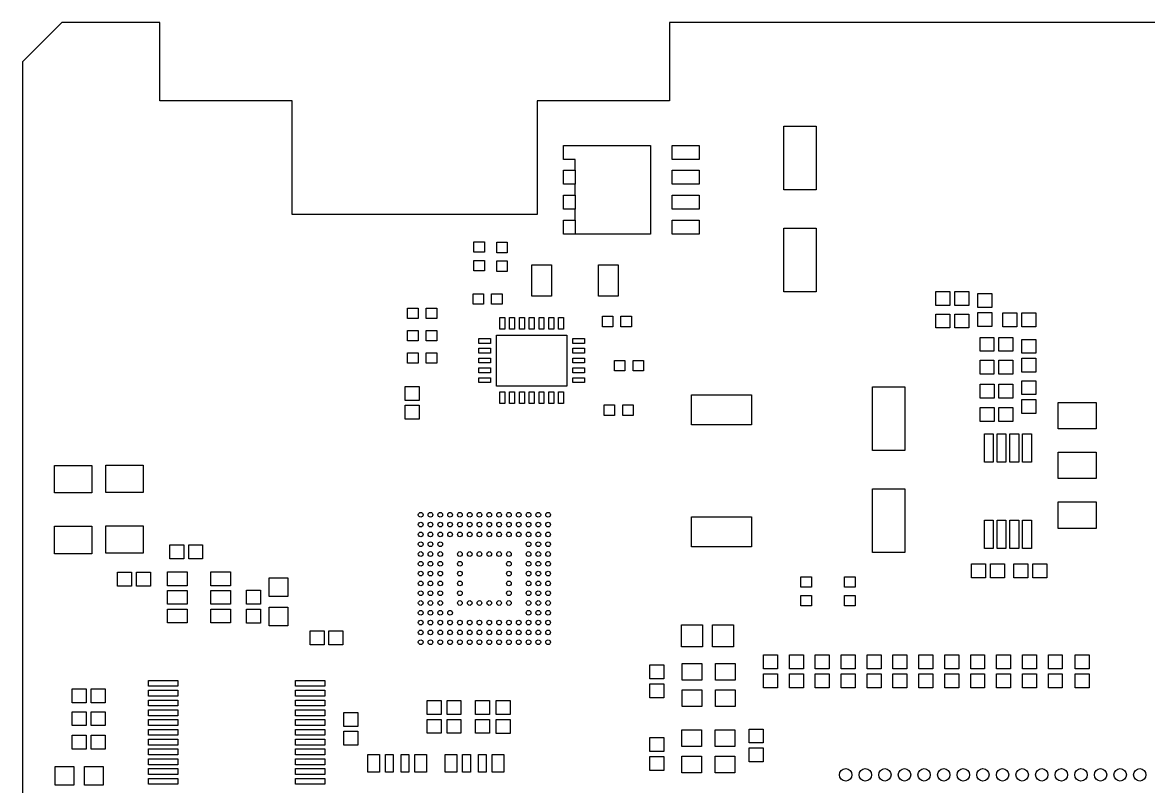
# Model space of a CAD drawing. Extents: x -6 to 122, y -39 to 112.
# Drawn here: x 0 to 57.4, y 72.6 to 111.6 of the extents above; entities that cross this region are included whole.
import ezdxf

# ---------------------------------------------------------------- set-up
doc = ezdxf.new("R2010")
doc.units = 0
doc.layers.add('BG_OUTLINE', color=253, linetype='CONTINUOUS')
doc.layers.add('PIN_PASTEMASK_TOP', color=85, linetype='CONTINUOUS')

msp = doc.modelspace()

# ---------------------------------------------------------------- linework, layer by layer
at = {"layer": 'BG_OUTLINE'}
for points in [[(1.999996, 111.59998), (0, 109.599984)], [(7.000011, 111.59998), (1.999996, 111.59998)], [(7.000011, 107.599988), (7.000011, 111.59998)], [(60.300006, 111.59998), (33.00001, 111.59998)], [(33.00001, 111.59998), (33.00001, 107.599988)], [(0, 109.599984), (0, 7.999984)], [(13.750011, 107.599988), (7.000011, 107.599988)], [(13.750011, 101.8), (13.750011, 107.599988)], [(33.00001, 107.599988), (26.250011, 107.599988)], [(26.250011, 107.599988), (26.250011, 101.8)], [(26.250011, 101.8), (13.750011, 101.8)]]:
    msp.add_lwpolyline(points, dxfattribs=at)
at = {"layer": 'PIN_PASTEMASK_TOP'}
for points in [[(40.473744, 103.058557), (38.823735, 103.058557), (38.823735, 106.308563), (40.473744, 106.308563)], [(34.507348, 105.327818), (34.507348, 104.617812), (33.135341, 104.617812), (33.135341, 105.327818)], [(28.184348, 104.057818), (28.184348, 103.347812), (27.594357, 103.347812), (27.594357, 104.057818)], [(34.507348, 104.057818), (34.507348, 103.347812), (33.135341, 103.347812), (33.135341, 104.057818)], [(28.184348, 102.787818), (28.184348, 102.077812), (27.594357, 102.077812), (27.594357, 102.787818)], [(34.507348, 102.787818), (34.507348, 102.077812), (33.135341, 102.077812), (33.135341, 102.787818)], [(28.184348, 101.517818), (28.184348, 100.807812), (27.594357, 100.807812), (27.594357, 101.517818)], [(34.507348, 101.517818), (34.507348, 100.807812), (33.135341, 100.807812), (33.135341, 101.517818)], [(40.473744, 97.858567), (38.823735, 97.858567), (38.823735, 101.108574), (40.473744, 101.108574)], [(23.0251, 100.411305), (23.5585, 100.411305), (23.5585, 99.877905), (23.0251, 99.877905)], [(24.1935, 100.385905), (24.7269, 100.385905), (24.7269, 99.852505), (24.1935, 99.852505)], [(23.0251, 99.461295), (23.5585, 99.461295), (23.5585, 98.927895), (23.0251, 98.927895)], [(24.1935, 99.435895), (24.7269, 99.435895), (24.7269, 98.902495), (24.1935, 98.902495)], [(25.980923, 97.628202), (25.980923, 99.228402), (26.981734, 99.228402), (26.981734, 97.628202)], [(29.379545, 97.628202), (29.379545, 99.228402), (30.380356, 99.228402), (30.380356, 97.628202)], [(22.978135, 97.224799), (22.978135, 97.758199), (23.511535, 97.758199), (23.511535, 97.224799)], [(23.928146, 97.224799), (23.928146, 97.758199), (24.461546, 97.758199), (24.461546, 97.224799)], [(47.298712, 97.866149), (47.298712, 97.154949), (46.587512, 97.154949), (46.587512, 97.866149)], [(48.261422, 97.866149), (48.261422, 97.154949), (47.550222, 97.154949), (47.550222, 97.866149)], [(49.432312, 97.053349), (48.721112, 97.053349), (48.721112, 97.764549), (49.432312, 97.764549)], [(19.640626, 96.497292), (19.640626, 97.030692), (20.174026, 97.030692), (20.174026, 96.497292)], [(20.590637, 96.497292), (20.590637, 97.030692), (21.124037, 97.030692), (21.124037, 96.497292)], [(24.595214, 95.951218), (24.345303, 95.951218), (24.345303, 96.551115), (24.595214, 96.551115)], [(25.095213, 95.951218), (24.845302, 95.951218), (24.845302, 96.551115), (25.095213, 96.551115)], [(25.595212, 95.951218), (25.345301, 95.951218), (25.345301, 96.551115), (25.595212, 96.551115)], [(26.095312, 95.951218), (25.845402, 95.951218), (25.845402, 96.551115), (26.095312, 96.551115)], [(26.595311, 95.951218), (26.345401, 95.951218), (26.345401, 96.551115), (26.595311, 96.551115)], [(27.09531, 95.951218), (26.8454, 95.951218), (26.8454, 96.551115), (27.09531, 96.551115)], [(27.595309, 95.951218), (27.345399, 95.951218), (27.345399, 96.551115), (27.595309, 96.551115)], [(30.107458, 96.612913), (30.107458, 96.079513), (29.574058, 96.079513), (29.574058, 96.612913)], [(31.057469, 96.612913), (31.057469, 96.079513), (30.524069, 96.079513), (30.524069, 96.612913)], [(47.298712, 96.723149), (47.298712, 96.011949), (46.587512, 96.011949), (46.587512, 96.723149)], [(48.261422, 96.723149), (48.261422, 96.011949), (47.550222, 96.011949), (47.550222, 96.723149)], [(49.432312, 96.090638), (48.721112, 96.090638), (48.721112, 96.801838), (49.432312, 96.801838)], [(50.7206, 96.788427), (50.7206, 96.077227), (50.0094, 96.077227), (50.0094, 96.788427)], [(51.68331, 96.788427), (51.68331, 96.077227), (50.97211, 96.077227), (50.97211, 96.788427)], [(19.640601, 95.354318), (19.640601, 95.887718), (20.174001, 95.887718), (20.174001, 95.354318)], [(20.590612, 95.354318), (20.590612, 95.887718), (21.124012, 95.887718), (21.124012, 95.354318)], [(23.270413, 95.2262), (23.270413, 95.476111), (23.87031, 95.476111), (23.87031, 95.2262)], [(27.770353, 93.051071), (24.170361, 93.051071), (24.170361, 95.651066), (27.770353, 95.651066)], [(28.670301, 95.476022), (28.670301, 95.226111), (28.070404, 95.226111), (28.070404, 95.476022)], [(49.548898, 95.532651), (49.548898, 94.821451), (48.837698, 94.821451), (48.837698, 95.532651)], [(50.511608, 95.532651), (50.511608, 94.821451), (49.800408, 94.821451), (49.800408, 95.532651)], [(51.682498, 94.719851), (50.971298, 94.719851), (50.971298, 95.431051), (51.682498, 95.431051)], [(23.270413, 94.726201), (23.270413, 94.976112), (23.87031, 94.976112), (23.87031, 94.726201)], [(28.670301, 94.976023), (28.670301, 94.726112), (28.070404, 94.726112), (28.070404, 94.976023)], [(20.174026, 94.744743), (20.174026, 94.211343), (19.640626, 94.211343), (19.640626, 94.744743)], [(21.124037, 94.744743), (21.124037, 94.211343), (20.590637, 94.211343), (20.590637, 94.744743)], [(23.270413, 94.226101), (23.270413, 94.476011), (23.87031, 94.476011), (23.87031, 94.226101)], [(28.070505, 94.226202), (28.070505, 94.476113), (28.670402, 94.476113), (28.670402, 94.226202)], [(30.727421, 94.354345), (30.727421, 93.820945), (30.194021, 93.820945), (30.194021, 94.354345)], [(31.677432, 94.354345), (31.677432, 93.820945), (31.144032, 93.820945), (31.144032, 94.354345)], [(49.548898, 94.364251), (49.548898, 93.653051), (48.837698, 93.653051), (48.837698, 94.364251)], [(50.511608, 94.364251), (50.511608, 93.653051), (49.800408, 93.653051), (49.800408, 94.364251)], [(51.682498, 93.75714), (50.971298, 93.75714), (50.971298, 94.46834), (51.682498, 94.46834)], [(23.270413, 93.726102), (23.270413, 93.976012), (23.87031, 93.976012), (23.87031, 93.726102)], [(28.070505, 93.726203), (28.070505, 93.976114), (28.670402, 93.976114), (28.670402, 93.726203)], [(23.270413, 93.226103), (23.270413, 93.476013), (23.87031, 93.476013), (23.87031, 93.226103)], [(28.070505, 93.226204), (28.070505, 93.476115), (28.670402, 93.476115), (28.670402, 93.226204)], [(48.840187, 92.433851), (48.840187, 93.145051), (49.551387, 93.145051), (49.551387, 92.433851)], [(49.802898, 92.433851), (49.802898, 93.145051), (50.514098, 93.145051), (50.514098, 92.433851)], [(51.682498, 92.611651), (50.971298, 92.611651), (50.971298, 93.322851), (51.682498, 93.322851)], [(20.229932, 92.319043), (19.518732, 92.319043), (19.518732, 93.030243), (20.229932, 93.030243)], [(24.595214, 92.151124), (24.345303, 92.151124), (24.345303, 92.751021), (24.595214, 92.751021)], [(25.095213, 92.151124), (24.845302, 92.151124), (24.845302, 92.751021), (25.095213, 92.751021)], [(25.595212, 92.151124), (25.345301, 92.151124), (25.345301, 92.751021), (25.595212, 92.751021)], [(26.095312, 92.151124), (25.845402, 92.151124), (25.845402, 92.751021), (26.095312, 92.751021)], [(26.595311, 92.151124), (26.345401, 92.151124), (26.345401, 92.751021), (26.595311, 92.751021)], [(27.09531, 92.151124), (26.8454, 92.151124), (26.8454, 92.751021), (27.09531, 92.751021)], [(27.3455, 92.750919), (27.595411, 92.750919), (27.595411, 92.151022), (27.3455, 92.151022)], [(34.115019, 92.594354), (37.185016, 92.594354), (37.185016, 91.064359), (34.115019, 91.064359)], [(43.345697, 93.005821), (44.995706, 93.005821), (44.995706, 89.755815), (43.345697, 89.755815)], [(20.229932, 91.356332), (19.518732, 91.356332), (19.518732, 92.067532), (20.229932, 92.067532)], [(29.667784, 91.549931), (29.667784, 92.083331), (30.201184, 92.083331), (30.201184, 91.549931)], [(30.617795, 91.549931), (30.617795, 92.083331), (31.151195, 92.083331), (31.151195, 91.549931)], [(49.551387, 91.951251), (49.551387, 91.240051), (48.840187, 91.240051), (48.840187, 91.951251)], [(50.514098, 91.951251), (50.514098, 91.240051), (49.802898, 91.240051), (49.802898, 91.951251)], [(51.682498, 91.64894), (50.971298, 91.64894), (50.971298, 92.36014), (51.682498, 92.36014)], [(52.817446, 92.218205), (54.769944, 92.218205), (54.769944, 90.865909), (52.817446, 90.865909)], [(49.510036, 90.609001), (49.510036, 89.15889), (49.059948, 89.15889), (49.059948, 90.609001)], [(50.160047, 90.609001), (50.160047, 89.15889), (49.709959, 89.15889), (49.709959, 90.609001)], [(50.810236, 90.609001), (50.810236, 89.15889), (50.360148, 89.15889), (50.360148, 90.609001)], [(51.460248, 90.609001), (51.460248, 89.15889), (51.01016, 89.15889), (51.01016, 90.609001)], [(52.817446, 89.678205), (54.769944, 89.678205), (54.769944, 88.325909), (52.817446, 88.325909)], [(4.247998, 89.018059), (6.152998, 89.018059), (6.152998, 87.621059), (4.247998, 87.621059)], [(1.631798, 88.992659), (3.536798, 88.992659), (3.536798, 87.595659), (1.631798, 87.595659)], [(43.345697, 87.805831), (44.995706, 87.805831), (44.995706, 84.555825), (43.345697, 84.555825)], [(52.817446, 87.138205), (54.769944, 87.138205), (54.769944, 85.785909), (52.817446, 85.785909)], [(34.115019, 86.374351), (37.185016, 86.374351), (37.185016, 84.844357), (34.115019, 84.844357)], [(49.510036, 86.20901), (49.510036, 84.758898), (49.059948, 84.758898), (49.059948, 86.20901)], [(50.160047, 86.20901), (50.160047, 84.758898), (49.709959, 84.758898), (49.709959, 86.20901)], [(50.810236, 86.20901), (50.810236, 84.758898), (50.360148, 84.758898), (50.360148, 86.20901)], [(51.460248, 86.20901), (51.460248, 84.758898), (51.01016, 84.758898), (51.01016, 86.20901)], [(1.631798, 85.892843), (3.536798, 85.892843), (3.536798, 84.495843), (1.631798, 84.495843)], [(4.247998, 85.918243), (6.152998, 85.918243), (6.152998, 84.521243), (4.247998, 84.521243)], [(8.223098, 84.940851), (8.223098, 84.229651), (7.511898, 84.229651), (7.511898, 84.940851)], [(9.185808, 84.940851), (9.185808, 84.229651), (8.474608, 84.229651), (8.474608, 84.940851)], [(48.408387, 83.264451), (48.408387, 83.975651), (49.119587, 83.975651), (49.119587, 83.264451)], [(49.371098, 83.264451), (49.371098, 83.975651), (50.082298, 83.975651), (50.082298, 83.264451)], [(51.276098, 83.975651), (51.276098, 83.264451), (50.564898, 83.264451), (50.564898, 83.975651)], [(52.238808, 83.975651), (52.238808, 83.264451), (51.527608, 83.264451), (51.527608, 83.975651)], [(4.847387, 82.832651), (4.847387, 83.543851), (5.558587, 83.543851), (5.558587, 82.832651)], [(5.810098, 82.832651), (5.810098, 83.543851), (6.521298, 83.543851), (6.521298, 82.832651)], [(7.399858, 82.861607), (7.399858, 83.561606), (8.399856, 83.561606), (8.399856, 82.861607)], [(9.599854, 82.861607), (9.599854, 83.561606), (10.599852, 83.561606), (10.599852, 82.861607)], [(40.239798, 82.781851), (39.706398, 82.781851), (39.706398, 83.315251), (40.239798, 83.315251)], [(42.463618, 82.781851), (41.930218, 82.781851), (41.930218, 83.315251), (42.463618, 83.315251)], [(13.525348, 83.271589), (13.525348, 82.319089), (12.572848, 82.319089), (12.572848, 83.271589)], [(7.399858, 81.911596), (7.399858, 82.611595), (8.399856, 82.611595), (8.399856, 81.911596)], [(9.599854, 81.911596), (9.599854, 82.611595), (10.599852, 82.611595), (10.599852, 81.911596)], [(11.423498, 82.626962), (12.134698, 82.626962), (12.134698, 81.915762), (11.423498, 81.915762)], [(40.239798, 81.83184), (39.706398, 81.83184), (39.706398, 82.36524), (40.239798, 82.36524)], [(42.463618, 81.83184), (41.930218, 81.83184), (41.930218, 82.36524), (42.463618, 82.36524)], [(7.399858, 80.961586), (7.399858, 81.661584), (8.399856, 81.661584), (8.399856, 80.961586)], [(9.599854, 80.961586), (9.599854, 81.661584), (10.599852, 81.661584), (10.599852, 80.961586)], [(11.423498, 81.664251), (12.134698, 81.664251), (12.134698, 80.953051), (11.423498, 80.953051)], [(13.525348, 81.771414), (13.525348, 80.818914), (12.572848, 80.818914), (12.572848, 81.771414)], [(14.669338, 79.850691), (14.669338, 80.561891), (15.380538, 80.561891), (15.380538, 79.850691)], [(15.632049, 79.850691), (15.632049, 80.561891), (16.343249, 80.561891), (16.343249, 79.850691)], [(33.616951, 79.74363), (33.616951, 80.86123), (34.689339, 80.86123), (34.689339, 79.74363)], [(35.191751, 79.74363), (35.191751, 80.86123), (36.264139, 80.86123), (36.264139, 79.74363)], [(37.794438, 79.32862), (38.505638, 79.32862), (38.505638, 78.61742), (37.794438, 78.61742)], [(39.115238, 79.32862), (39.826438, 79.32862), (39.826438, 78.61742), (39.115238, 78.61742)], [(40.436038, 79.32862), (41.147238, 79.32862), (41.147238, 78.61742), (40.436038, 78.61742)], [(41.756838, 79.32862), (42.468038, 79.32862), (42.468038, 78.61742), (41.756838, 78.61742)], [(43.077638, 79.32862), (43.788838, 79.32862), (43.788838, 78.61742), (43.077638, 78.61742)], [(44.398438, 79.32862), (45.109638, 79.32862), (45.109638, 78.61742), (44.398438, 78.61742)], [(45.719238, 79.326029), (46.430438, 79.326029), (46.430438, 78.614829), (45.719238, 78.614829)], [(47.040038, 79.32862), (47.751238, 79.32862), (47.751238, 78.61742), (47.040038, 78.61742)], [(48.360838, 79.329636), (49.072038, 79.329636), (49.072038, 78.618436), (48.360838, 78.618436)], [(49.681638, 79.32862), (50.392838, 79.32862), (50.392838, 78.61742), (49.681638, 78.61742)], [(51.713638, 78.617318), (51.002438, 78.617318), (51.002438, 79.328518), (51.713638, 79.328518)], [(52.323238, 79.327324), (53.034438, 79.327324), (53.034438, 78.616124), (52.323238, 78.616124)], [(53.694838, 79.32862), (54.406038, 79.32862), (54.406038, 78.61742), (53.694838, 78.61742)], [(32.003238, 78.82062), (32.714438, 78.82062), (32.714438, 78.10942), (32.003238, 78.10942)], [(33.653019, 78.039951), (33.653019, 78.88986), (34.653017, 78.88986), (34.653017, 78.039951)], [(35.352838, 78.039951), (35.352838, 78.88986), (36.352836, 78.88986), (36.352836, 78.039951)], [(37.794438, 78.365909), (38.505638, 78.365909), (38.505638, 77.654709), (37.794438, 77.654709)], [(39.115238, 78.365909), (39.826438, 78.365909), (39.826438, 77.654709), (39.115238, 77.654709)], [(40.436038, 78.365909), (41.147238, 78.365909), (41.147238, 77.654709), (40.436038, 77.654709)], [(41.756838, 78.365909), (42.468038, 78.365909), (42.468038, 77.654709), (41.756838, 77.654709)], [(43.077638, 78.365909), (43.788838, 78.365909), (43.788838, 77.654709), (43.077638, 77.654709)], [(44.398438, 78.365909), (45.109638, 78.365909), (45.109638, 77.654709), (44.398438, 77.654709)], [(45.719238, 78.363318), (46.430438, 78.363318), (46.430438, 77.652118), (45.719238, 77.652118)], [(47.040038, 78.365909), (47.751238, 78.365909), (47.751238, 77.654709), (47.040038, 77.654709)], [(48.360838, 78.366925), (49.072038, 78.366925), (49.072038, 77.655725), (48.360838, 77.655725)], [(49.681638, 78.365909), (50.392838, 78.365909), (50.392838, 77.654709), (49.681638, 77.654709)], [(51.713638, 77.654607), (51.002438, 77.654607), (51.002438, 78.365807), (51.713638, 78.365807)], [(52.323238, 78.364613), (53.034438, 78.364613), (53.034438, 77.653413), (52.323238, 77.653413)], [(53.694838, 78.365909), (54.406038, 78.365909), (54.406038, 77.654709), (53.694838, 77.654709)], [(3.244698, 77.600251), (3.244698, 76.889051), (2.533498, 76.889051), (2.533498, 77.600251)], [(4.207408, 77.600251), (4.207408, 76.889051), (3.496208, 76.889051), (3.496208, 77.600251)], [(7.927886, 77.729194), (6.427788, 77.729194), (6.427788, 78.029194), (7.927886, 78.029194)], [(15.42749, 77.729194), (13.927391, 77.729194), (13.927391, 78.029194), (15.42749, 78.029194)], [(32.003238, 77.857909), (32.714438, 77.857909), (32.714438, 77.146709), (32.003238, 77.146709)], [(33.653019, 76.689737), (33.653019, 77.539647), (34.653017, 77.539647), (34.653017, 76.689737)], [(35.352838, 76.689737), (35.352838, 77.539647), (36.352836, 77.539647), (36.352836, 76.689737)], [(7.927886, 77.228992), (6.427788, 77.228992), (6.427788, 77.528992), (7.927886, 77.528992)], [(7.927886, 76.729196), (6.427788, 76.729196), (6.427788, 77.029196), (7.927886, 77.029196)], [(15.42749, 77.228992), (13.927391, 77.228992), (13.927391, 77.528992), (15.42749, 77.528992)], [(15.42749, 76.729196), (13.927391, 76.729196), (13.927391, 77.029196), (15.42749, 77.029196)], [(21.348243, 76.293497), (20.637043, 76.293497), (20.637043, 77.004697), (21.348243, 77.004697)], [(22.364243, 76.292202), (21.653043, 76.292202), (21.653043, 77.003402), (22.364243, 77.003402)], [(23.812043, 76.292202), (23.100843, 76.292202), (23.100843, 77.003402), (23.812043, 77.003402)], [(24.87074, 76.290399), (24.15954, 76.290399), (24.15954, 77.001599), (24.87074, 77.001599)], [(3.244698, 76.431851), (3.244698, 75.720651), (2.533498, 75.720651), (2.533498, 76.431851)], [(4.207408, 76.431851), (4.207408, 75.720651), (3.496208, 75.720651), (3.496208, 76.431851)], [(7.927886, 76.228994), (6.427788, 76.228994), (6.427788, 76.528993), (7.927886, 76.528993)], [(15.42749, 76.228994), (13.927391, 76.228994), (13.927391, 76.528993), (15.42749, 76.528993)], [(17.09834, 75.682094), (16.38714, 75.682094), (16.38714, 76.393294), (17.09834, 76.393294)], [(7.927886, 75.729198), (6.427788, 75.729198), (6.427788, 76.029198), (7.927886, 76.029198)], [(15.42749, 75.729198), (13.927391, 75.729198), (13.927391, 76.029198), (15.42749, 76.029198)], [(21.348243, 75.330787), (20.637043, 75.330787), (20.637043, 76.041987), (21.348243, 76.041987)], [(22.364243, 75.329491), (21.653043, 75.329491), (21.653043, 76.040691), (22.364243, 76.040691)], [(23.812043, 75.329491), (23.100843, 75.329491), (23.100843, 76.040691), (23.812043, 76.040691)], [(24.87074, 75.327688), (24.15954, 75.327688), (24.15954, 76.038888), (24.87074, 76.038888)], [(3.244698, 75.238051), (3.244698, 74.526851), (2.533498, 74.526851), (2.533498, 75.238051)], [(4.207408, 75.238051), (4.207408, 74.526851), (3.496208, 74.526851), (3.496208, 75.238051)], [(7.927886, 75.228996), (6.427788, 75.228996), (6.427788, 75.528995), (7.927886, 75.528995)], [(15.42749, 75.228996), (13.927391, 75.228996), (13.927391, 75.528995), (15.42749, 75.528995)], [(17.09834, 74.719383), (16.38714, 74.719383), (16.38714, 75.430583), (17.09834, 75.430583)], [(34.63323, 75.505272), (34.63323, 74.655362), (33.633232, 74.655362), (33.633232, 75.505272)], [(36.333049, 75.505272), (36.333049, 74.655362), (35.333051, 74.655362), (35.333051, 75.505272)], [(37.065941, 75.546839), (37.777141, 75.546839), (37.777141, 74.835639), (37.065941, 74.835639)], [(7.927886, 74.7292), (6.427788, 74.7292), (6.427788, 75.0292), (7.927886, 75.0292)], [(15.42749, 74.7292), (13.927391, 74.7292), (13.927391, 75.0292), (15.42749, 75.0292)], [(32.714438, 74.400918), (32.003238, 74.400918), (32.003238, 75.112118), (32.714438, 75.112118)], [(7.927886, 74.228998), (6.427788, 74.228998), (6.427788, 74.528998), (7.927886, 74.528998)], [(15.42749, 74.228998), (13.927391, 74.228998), (13.927391, 74.528998), (15.42749, 74.528998)], [(18.212384, 73.352571), (17.612487, 73.352571), (17.612487, 74.252468), (18.212384, 74.252468)], [(18.912332, 73.352571), (18.512333, 73.352571), (18.512333, 74.252468), (18.912332, 74.252468)], [(19.71233, 73.352571), (19.312331, 73.352571), (19.312331, 74.252468), (19.71233, 74.252468)], [(20.612176, 73.352571), (20.012279, 73.352571), (20.012279, 74.252468), (20.612176, 74.252468)], [(22.149384, 73.352571), (21.549487, 73.352571), (21.549487, 74.252468), (22.149384, 74.252468)], [(22.849332, 73.352571), (22.449333, 73.352571), (22.449333, 74.252468), (22.849332, 74.252468)], [(23.64933, 73.352571), (23.249331, 73.352571), (23.249331, 74.252468), (23.64933, 74.252468)], [(24.549176, 73.352571), (23.949279, 73.352571), (23.949279, 74.252468), (24.549176, 74.252468)], [(32.714438, 73.438207), (32.003238, 73.438207), (32.003238, 74.149407), (32.714438, 74.149407)], [(34.63323, 74.155059), (34.63323, 73.305149), (33.633232, 73.305149), (33.633232, 74.155059)], [(36.333049, 74.155059), (36.333049, 73.305149), (35.333051, 73.305149), (35.333051, 74.155059)], [(37.065941, 74.584128), (37.777141, 74.584128), (37.777141, 73.872928), (37.065941, 73.872928)], [(2.61526, 72.679001), (1.66276, 72.679001), (1.66276, 73.631501), (2.61526, 73.631501)], [(4.115435, 72.679001), (3.162935, 72.679001), (3.162935, 73.631501), (4.115435, 73.631501)], [(7.927886, 73.729202), (6.427788, 73.729202), (6.427788, 74.029202), (7.927886, 74.029202)], [(7.927886, 73.229), (6.427788, 73.229), (6.427788, 73.528999), (7.927886, 73.528999)], [(15.42749, 73.729202), (13.927391, 73.729202), (13.927391, 74.029202), (15.42749, 74.029202)], [(15.42749, 73.229), (13.927391, 73.229), (13.927391, 73.528999), (15.42749, 73.528999)], [(7.927886, 72.729179), (6.427788, 72.729179), (6.427788, 73.029178), (7.927886, 73.029178)], [(15.42749, 72.729179), (13.927391, 72.729179), (13.927391, 73.029178), (15.42749, 73.029178)]]:
    msp.add_lwpolyline(points, close=True, dxfattribs=at)
for points in [[(27.595347, 105.327806), (32.035369, 105.327806)], [(27.595347, 104.617825), (27.595347, 105.327806)], [(32.035369, 105.327806), (32.035369, 100.807825)], [(28.185364, 104.617825), (27.595347, 104.617825)], [(28.185364, 104.057806), (28.185364, 104.617825)], [(27.595347, 103.347825), (27.595347, 104.057806)], [(27.595347, 104.057806), (28.185364, 104.057806)], [(28.185364, 103.347825), (27.595347, 103.347825)], [(28.185364, 102.787806), (28.185364, 103.347825)], [(27.595347, 102.077825), (27.595347, 102.787806)], [(27.595347, 102.787806), (28.185364, 102.787806)], [(28.185364, 102.077825), (27.595347, 102.077825)], [(28.185364, 101.517806), (28.185364, 102.077825)], [(27.595347, 100.807825), (27.595347, 101.517806)], [(27.595347, 101.517806), (28.185364, 101.517806)], [(32.035369, 100.807825), (27.595347, 100.807825)]]:
    msp.add_lwpolyline(points, dxfattribs=at)
for centre, radius in [((20.308138, 86.478796), 0.120002), ((20.807934, 86.478796), 0.120002), ((21.308136, 86.478796), 0.120002), ((21.807932, 86.478796), 0.120002), ((22.308134, 86.478796), 0.120002), ((22.807955, 86.478796), 0.120002), ((23.308132, 86.478796), 0.120002), ((23.807953, 86.478796), 0.120002), ((24.30813, 86.478796), 0.120002), ((24.807951, 86.478796), 0.120002), ((25.308154, 86.478796), 0.120002), ((25.807949, 86.478796), 0.120002), ((26.308152, 86.478796), 0.120002), ((26.807947, 86.478796), 0.120002), ((20.308138, 85.979), 0.120002), ((20.308138, 85.478798), 0.120002), ((20.807934, 85.979), 0.120002), ((20.807934, 85.478798), 0.120002), ((21.308136, 85.979), 0.120002), ((21.308136, 85.478798), 0.120002), ((21.807932, 85.979), 0.120002), ((21.807932, 85.478798), 0.120002), ((22.308134, 85.979), 0.120002), ((22.308134, 85.478798), 0.120002), ((22.807955, 85.979), 0.120002), ((22.807955, 85.478798), 0.120002), ((23.308132, 85.979), 0.120002), ((23.308132, 85.478798), 0.120002), ((23.807953, 85.979), 0.120002), ((23.807953, 85.478798), 0.120002), ((24.30813, 85.979), 0.120002), ((24.30813, 85.478798), 0.120002), ((24.807951, 85.979), 0.120002), ((24.807951, 85.478798), 0.120002), ((25.308154, 85.979), 0.120002), ((25.308154, 85.478798), 0.120002), ((25.807949, 85.979), 0.120002), ((25.807949, 85.478798), 0.120002), ((26.308152, 85.979), 0.120002), ((26.308152, 85.478798), 0.120002), ((26.807947, 85.979), 0.120002), ((26.807947, 85.478798), 0.120002), ((20.308138, 84.979002), 0.120002), ((20.807934, 84.979002), 0.120002), ((21.308136, 84.979002), 0.120002), ((25.807949, 84.979002), 0.120002), ((26.308152, 84.979002), 0.120002), ((26.807947, 84.979002), 0.120002), ((20.308138, 84.4788), 0.120002), ((20.807934, 84.4788), 0.120002), ((21.308136, 84.4788), 0.120002), ((22.308134, 84.4788), 0.120002), ((22.807955, 84.4788), 0.120002), ((23.308132, 84.4788), 0.120002), ((23.807953, 84.4788), 0.120002), ((24.30813, 84.4788), 0.120002), ((24.807951, 84.4788), 0.120002), ((25.807949, 84.4788), 0.120002), ((26.308152, 84.4788), 0.120002), ((26.807947, 84.4788), 0.120002), ((20.308138, 83.978979), 0.120002), ((20.807934, 83.978979), 0.120002), ((21.308136, 83.978979), 0.120002), ((22.308134, 83.978979), 0.120002), ((24.807951, 83.978979), 0.120002), ((25.807949, 83.978979), 0.120002), ((26.308152, 83.978979), 0.120002), ((26.807947, 83.978979), 0.120002), ((20.308138, 83.478802), 0.120002), ((20.807934, 83.478802), 0.120002), ((21.308136, 83.478802), 0.120002), ((22.308134, 83.478802), 0.120002), ((24.807951, 83.478802), 0.120002), ((25.807949, 83.478802), 0.120002), ((26.308152, 83.478802), 0.120002), ((26.807947, 83.478802), 0.120002), ((20.308138, 82.978981), 0.120002), ((20.807934, 82.978981), 0.120002), ((21.308136, 82.978981), 0.120002), ((22.308134, 82.978981), 0.120002), ((24.807951, 82.978981), 0.120002), ((25.807949, 82.978981), 0.120002), ((26.308152, 82.978981), 0.120002), ((26.807947, 82.978981), 0.120002), ((20.308138, 82.478804), 0.120002), ((20.807934, 82.478804), 0.120002), ((21.308136, 82.478804), 0.120002), ((22.308134, 82.478804), 0.120002), ((24.807951, 82.478804), 0.120002), ((25.807949, 82.478804), 0.120002), ((26.308152, 82.478804), 0.120002), ((26.807947, 82.478804), 0.120002), ((20.308138, 81.978983), 0.120002), ((20.308138, 81.47878), 0.120002), ((20.807934, 81.978983), 0.120002), ((20.807934, 81.47878), 0.120002), ((21.308136, 81.978983), 0.120002), ((21.308136, 81.47878), 0.120002), ((21.807932, 81.47878), 0.120002), ((22.308134, 81.978983), 0.120002), ((22.807955, 81.978983), 0.120002), ((23.308132, 81.978983), 0.120002), ((23.807953, 81.978983), 0.120002), ((24.30813, 81.978983), 0.120002), ((24.807951, 81.978983), 0.120002), ((25.807949, 81.978983), 0.120002), ((25.807949, 81.47878), 0.120002), ((26.308152, 81.978983), 0.120002), ((26.308152, 81.47878), 0.120002), ((26.807947, 81.978983), 0.120002), ((26.807947, 81.47878), 0.120002), ((20.308138, 80.978985), 0.120002), ((20.807934, 80.978985), 0.120002), ((21.308136, 80.978985), 0.120002), ((21.807932, 80.978985), 0.120002), ((22.308134, 80.978985), 0.120002), ((22.807955, 80.978985), 0.120002), ((23.308132, 80.978985), 0.120002), ((23.807953, 80.978985), 0.120002), ((24.30813, 80.978985), 0.120002), ((24.807951, 80.978985), 0.120002), ((25.308154, 80.978985), 0.120002), ((25.807949, 80.978985), 0.120002), ((26.308152, 80.978985), 0.120002), ((26.807947, 80.978985), 0.120002), ((20.308138, 80.478782), 0.120002), ((20.807934, 80.478782), 0.120002), ((21.308136, 80.478782), 0.120002), ((21.807932, 80.478782), 0.120002), ((22.308134, 80.478782), 0.120002), ((22.807955, 80.478782), 0.120002), ((23.308132, 80.478782), 0.120002), ((23.807953, 80.478782), 0.120002), ((24.30813, 80.478782), 0.120002), ((24.807951, 80.478782), 0.120002), ((25.308154, 80.478782), 0.120002), ((25.807949, 80.478782), 0.120002), ((26.308152, 80.478782), 0.120002), ((26.807947, 80.478782), 0.120002), ((20.308138, 79.978987), 0.120002), ((20.807934, 79.978987), 0.120002), ((21.308136, 79.978987), 0.120002), ((21.807932, 79.978987), 0.120002), ((22.308134, 79.978987), 0.120002), ((22.807955, 79.978987), 0.120002), ((23.308132, 79.978987), 0.120002), ((23.807953, 79.978987), 0.120002), ((24.30813, 79.978987), 0.120002), ((24.807951, 79.978987), 0.120002), ((25.308154, 79.978987), 0.120002), ((25.807949, 79.978987), 0.120002), ((26.308152, 79.978987), 0.120002), ((26.807947, 79.978987), 0.120002), ((41.986251, 73.209912), 0.316255), ((42.986249, 73.209912), 0.316255), ((43.986247, 73.209912), 0.316255), ((44.986245, 73.209912), 0.316255), ((45.986243, 73.209912), 0.316255), ((46.986241, 73.209912), 0.316255), ((47.986239, 73.209912), 0.316255), ((48.986237, 73.209912), 0.316255), ((49.98626, 73.209912), 0.316255), ((50.986258, 73.209912), 0.316255), ((51.986256, 73.209912), 0.316255), ((52.986254, 73.209912), 0.316255), ((53.986252, 73.209912), 0.316255), ((54.98625, 73.209912), 0.316255), ((55.986248, 73.209912), 0.316255), ((56.986449, 73.209912), 0.316255)]:
    msp.add_circle(centre, radius, dxfattribs=at)

doc.saveas('drawing.dxf')
